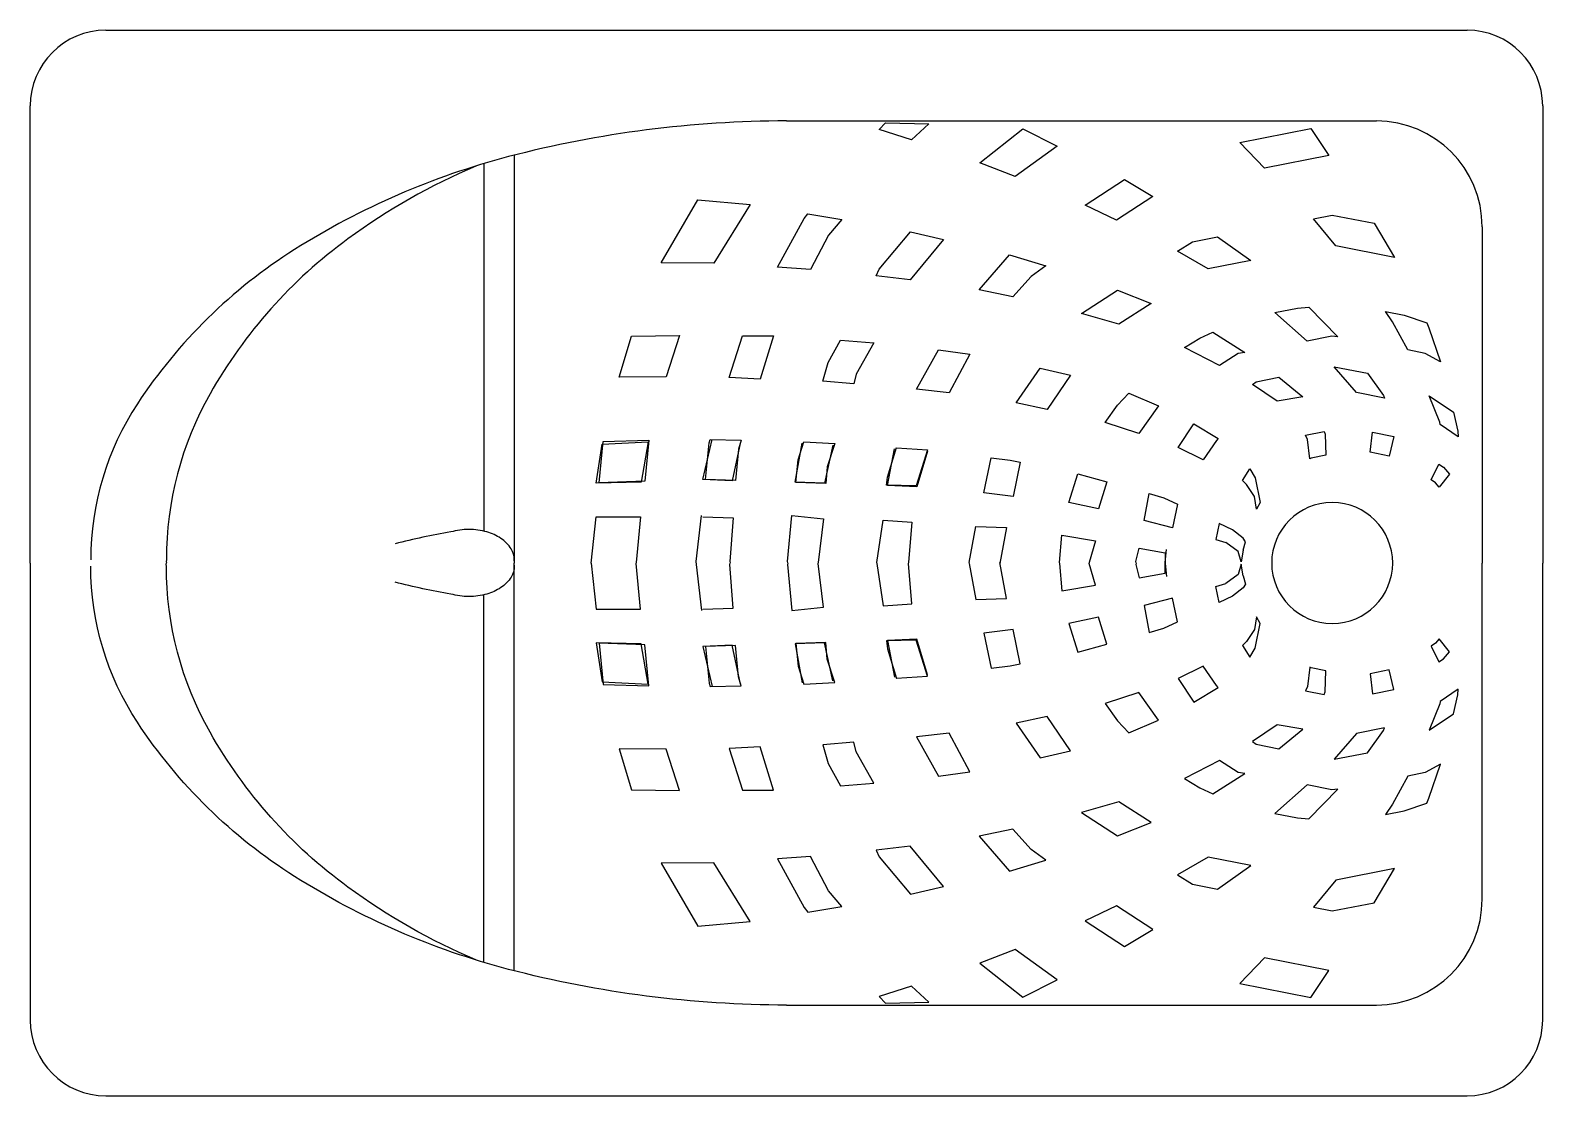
# Model space of a CAD drawing. Extents: x 0 to 100, y 0 to 70.
import ezdxf

# ---------------------------------------------------------------- set-up
doc = ezdxf.new("R2010")
doc.units = 0
doc.header["$LTSCALE"] = 50
doc.header["$MEASUREMENT"] = 0
doc.layers.get('0').update_dxf_attribs({"linetype": 'CONTINUOUS'})

msp = doc.modelspace()

# ---------------------------------------------------------------- linework, layer by layer
at = {"color": 0, "linetype": 'ByBlock'}
for p, q in [((4.92, 70.22), (94.92, 70.22)), ((-0.08, 35), (-0.08, 65.22)), ((99.92, 65.22), (99.92, 35)), ((49.92, 64.22), (88.92, 64.22)), ((29.92, 61.4), (29.92, 37.1)), ((31.92, 61.95), (31.92, 35)), ((95.92, 57.22), (95.92, 35)), ((37.73, 42.86), (40.78, 43.01)), ((40.78, 43.01), (40.31, 40.35)), ((44.38, 40.51), (45.01, 43.17)), ((46.89, 43.01), (46.34, 40.43)), ((37.34, 40.27), (37.73, 42.86)), ((50.49, 40.35), (50.96, 42.93)), ((52.99, 42.78), (52.44, 40.27)), ((56.59, 40.12), (57.06, 42.54)), ((59.25, 42.39), (58.55, 40.04)), ((40.31, 40.35), (37.34, 40.27)), ((46.34, 40.43), (44.38, 40.51)), ((52.44, 40.27), (50.49, 40.35)), ((58.55, 40.04), (56.59, 40.12)), ((68.59, 39.01), (69.18, 40.89)), ((68.59, 39.01), (69.18, 40.89)), ((69.18, 40.89), (71.1, 40.37)), ((69.18, 40.89), (71.1, 40.37)), ((71.1, 40.37), (70.54, 38.59)), ((71.1, 40.37), (70.54, 38.59)), ((70.54, 38.59), (68.59, 39.01)), ((70.54, 38.59), (68.59, 39.01)), ((37, 35), (37.33, 38.06)), ((37.33, 38.06), (40.28, 38.06)), ((40.28, 38.06), (39.99, 35.03)), ((43.95, 35.11), (44.31, 38.13)), ((44.38, 38.06), (46.39, 37.98)), ((49.99, 35.11), (50.28, 38.13)), ((50.28, 38.13), (52.37, 37.91)), ((46.39, 37.98), (46.18, 35.11)), ((52.37, 37.91), (52.01, 35.03)), ((55.89, 35.03), (56.32, 37.84)), ((56.32, 37.84), (58.2, 37.7)), ((58.2, 37.7), (57.98, 35.03)), ((62.01, 35.03), (62.44, 37.41)), ((62.44, 37.41), (64.46, 37.34)), ((64.46, 37.34), (64.03, 34.96)), ((67.98, 35.03), (68.13, 36.83)), ((68.13, 36.83), (70.36, 36.47)), ((70.36, 36.47), (69.93, 35.03)), ((79.78, 35.77), (78.97, 36.36)), ((79.78, 35.77), (78.97, 36.36)), ((-0.08, 35), (-0.08, 4.78)), ((31.92, 8.05), (31.92, 35)), ((37, 35), (37.33, 31.94)), ((39.99, 35.03), (39.99, 35.01)), ((43.96, 35.01), (43.95, 35.11)), ((46.18, 35.11), (46.19, 35.01)), ((50, 35.01), (49.99, 35.11)), ((52.01, 35.03), (52.01, 35.01)), ((55.9, 35.01), (55.89, 35.03)), ((57.98, 35.03), (57.98, 35.01)), ((62.02, 35.01), (62.01, 35.03)), ((64.46, 32.66), (64.03, 35.04)), ((67.98, 35.01), (67.98, 35.03)), ((69.93, 35.03), (69.93, 35.01)), ((73.02, 35.11), (73.24, 35.97)), ((73.04, 35.01), (73.02, 35.11)), ((73.24, 35.97), (74.96, 35.68)), ((74.96, 35.04), (75.04, 35.9)), ((74.96, 35.68), (74.96, 34.96)), ((74.96, 34.32), (74.96, 35.04)), ((79.98, 35.07), (79.78, 35.77)), ((79.98, 35.07), (79.78, 35.77)), ((80.12, 35.84), (79.98, 35.07)), ((80.12, 35.84), (79.98, 35.07)), ((95.92, 12.78), (95.92, 35)), ((99.92, 4.78), (99.92, 35)), ((39.99, 34.97), (39.99, 34.99)), ((40.28, 31.94), (39.99, 34.97)), ((43.96, 34.99), (43.95, 34.89)), ((43.95, 34.89), (44.31, 31.87)), ((46.18, 34.89), (46.19, 34.99)), ((46.39, 32.02), (46.18, 34.89)), ((50, 34.99), (49.99, 34.89)), ((49.99, 34.89), (50.28, 31.87)), ((52.01, 34.97), (52.01, 34.99)), ((52.37, 32.09), (52.01, 34.97)), ((55.9, 34.99), (55.89, 34.97)), ((55.89, 34.97), (56.32, 32.16)), ((57.98, 34.97), (57.98, 34.99)), ((58.2, 32.3), (57.98, 34.97)), ((62.02, 34.99), (62.01, 34.97)), ((62.01, 34.97), (62.44, 32.59)), ((67.98, 34.99), (67.98, 34.97)), ((67.98, 34.97), (68.13, 33.17)), ((69.93, 34.97), (69.93, 34.99)), ((70.36, 33.53), (69.93, 34.97)), ((73.04, 34.99), (73.02, 34.89)), ((73.02, 34.89), (73.24, 34.03)), ((73.24, 34.03), (74.96, 34.32)), ((74.96, 34.96), (75.04, 34.1)), ((79.78, 34.23), (78.97, 33.64)), ((79.78, 34.23), (78.97, 33.64)), ((79.98, 34.93), (79.78, 34.23)), ((79.98, 34.93), (79.78, 34.23)), ((80.12, 34.16), (79.98, 34.93)), ((80.12, 34.16), (79.98, 34.93)), ((68.13, 33.17), (70.36, 33.53)), ((29.92, 8.6), (29.92, 32.9)), ((44.38, 31.94), (46.39, 32.02)), ((50.28, 31.87), (52.37, 32.09)), ((56.32, 32.16), (58.2, 32.3)), ((62.44, 32.59), (64.46, 32.66)), ((37.33, 31.94), (40.28, 31.94)), ((70.54, 31.41), (68.59, 30.99)), ((70.54, 31.41), (68.59, 30.99)), ((71.1, 29.63), (70.54, 31.41)), ((71.1, 29.63), (70.54, 31.41)), ((68.59, 30.99), (69.18, 29.11)), ((68.59, 30.99), (69.18, 29.11)), ((40.31, 29.65), (37.34, 29.73)), ((37.34, 29.73), (37.73, 27.14)), ((40.78, 26.99), (40.31, 29.65)), ((46.34, 29.57), (44.38, 29.49)), ((44.38, 29.49), (45.01, 26.83)), ((46.89, 26.99), (46.34, 29.57)), ((52.44, 29.73), (50.49, 29.65)), ((50.49, 29.65), (50.96, 27.07)), ((52.99, 27.22), (52.44, 29.73)), ((58.55, 29.96), (56.59, 29.88)), ((56.59, 29.88), (57.06, 27.46)), ((59.25, 27.61), (58.55, 29.96)), ((69.18, 29.11), (71.1, 29.63)), ((69.18, 29.11), (71.1, 29.63)), ((37.73, 27.14), (40.78, 26.99)), ((49.92, 5.78), (88.92, 5.78)), ((4.92, -0.22), (94.92, -0.22))]:
    msp.add_line(p, q, dxfattribs=at)
for points in [[(49.92, 64.22, 0.06394), (31.55, 61.86, 0.07692), (17.4, 55.72, 0.10716), (7.01, 45.53, 0.14636), (3.92, 35.22, 0.14636)], [(29.39, 61.24, 0.05734), (20.93, 56.43, 0.1064), (11.81, 46.18, 0.1295), (8.92, 35.22, 0.1295)], [(31.92, 35.22, 0.13989), (31.72, 35.93, 0.10712), (31.04, 36.63, 0.07981), (30.12, 37.05, 0.06746), (28.92, 37.22, 0.06746), (27.73, 37.05, 0.02229), (24.04, 36.27, 0.07544)], [(8.92, 35.22, 0.00242), (8.92, 35, 0.1064)], [(8.92, 34.78, -0.00242), (8.92, 35, -0.1064)], [(31.92, 35.26, -0.01504), (31.92, 35.17, -0.10712)], [(31.92, 35.15, 0.03035), (31.92, 35.22, 0.1747)], [(31.92, 35.13, -0.02437), (31.92, 35, -0.10712)], [(31.92, 34.87, 0.02437), (31.92, 35, 0.10712)], [(49.92, 5.78, -0.06394), (31.55, 8.14, -0.07692), (17.4, 14.28, -0.10716), (7.01, 24.47, -0.14636), (3.92, 34.78, -0.14636)], [(29.39, 8.76, -0.05734), (20.93, 13.57, -0.1064), (11.81, 23.82, -0.1295), (8.92, 34.78, -0.1295)], [(31.92, 34.78, -0.13989), (31.72, 34.07, -0.10712), (31.04, 33.37, -0.07981), (30.12, 32.95, -0.06746), (28.92, 32.78, -0.06746), (27.73, 32.95, -0.02229), (24.04, 33.73, -0.07544)], [(31.92, 34.85, -0.03035), (31.92, 34.78, -0.1747)], [(31.92, 34.74, 0.01504), (31.92, 34.83, 0.10712)]]:
    msp.add_lwpolyline(points, format="xyb", dxfattribs=at)
for points in [[(56.06, 63.66), (56.47, 64.09), (59.33, 64.02), (58.18, 62.97)], [(62.7, 61.46), (65.54, 63.71), (67.81, 62.56), (65.03, 60.54)], [(79.89, 62.79), (84.59, 63.73), (85.79, 61.94), (81.53, 61.11)], [(69.67, 58.65), (72.27, 60.35), (74.14, 59.22), (71.73, 57.67)], [(44.06, 59.01), (47.53, 58.69), (45.12, 54.83), (41.63, 54.85)], [(51.34, 58.09), (53.59, 57.7), (52.7, 56.66), (51.51, 54.41), (49.33, 54.55), (51.09, 57.77)], [(84.77, 57.76), (86.01, 58), (88.77, 57.46), (90.13, 55.19), (86.25, 55.96)], [(55.86, 53.99), (56.04, 54.42), (58.13, 56.89), (60.31, 56.39), (58.1, 53.71)], [(75.78, 55.61), (76.77, 56.23), (78.42, 56.55), (80.63, 54.99), (77.81, 54.45)], [(64.67, 55.37), (67.07, 54.64), (66.1, 53.94), (64.89, 52.6), (62.67, 53.05)], [(69.43, 51.5), (71.8, 53.04), (74.03, 52.16), (71.9, 50.79)], [(82.2, 51.56), (83.7, 51.85), (84.46, 51.91), (86.38, 49.94), (85.97, 50), (84.35, 49.67)], [(89.52, 51.63), (90.75, 51.39), (92.26, 50.88), (92.4, 50.55), (93.17, 48.3), (92.14, 48.84), (91, 49.08), (89.98, 50.94)], [(39.67, 49.99), (42.84, 50.03), (41.96, 47.3), (38.86, 47.28)], [(47.01, 50.01), (49.07, 50.01), (48.19, 47.16), (46.13, 47.26)], [(76.23, 49.24), (77.26, 49.87), (78.12, 50.26), (80.22, 48.92), (79.79, 48.85), (78.56, 48.05)], [(53.49, 49.73), (55.69, 49.55), (54.53, 47.49), (54.37, 46.84), (52.33, 47.03), (52.68, 48.25)], [(59.97, 49.1), (62.04, 48.81), (60.67, 46.24), (58.52, 46.49)], [(66.7, 47.88), (68.7, 47.42), (67.16, 45.14), (65.1, 45.58)], [(80.73, 46.81), (80.98, 46.98), (82.48, 47.29), (84.06, 45.99), (82.36, 45.69)], [(86.13, 47.97), (88.33, 47.55), (89.4, 46.07), (89.46, 45.9), (87.6, 46.26)], [(71, 44.28), (71.8, 45.44), (72.56, 46.22), (74.52, 45.39), (73.22, 43.57)], [(92.41, 46.04), (94.03, 44.96), (94.31, 43.71), (94.32, 43.35), (93.13, 44.15), (93.11, 44.32)], [(75.82, 42.63), (76.86, 44.21), (78.47, 43.24), (78.35, 43.1), (77.48, 41.82)], [(37.8, 43.03), (40.82, 43.11), (40.56, 40.4), (37.54, 40.3)], [(44.87, 43.16), (46.92, 43.11), (46.74, 42.52), (46.54, 40.46), (44.56, 40.52), (44.8, 42.95)], [(51.07, 43.02), (53.11, 42.91), (52.62, 41.35), (52.52, 40.26), (50.54, 40.32), (50.69, 41.82)], [(84.23, 43.44), (85.47, 43.69), (85.53, 43.52), (85.57, 42.13), (84.62, 41.93), (84.53, 41.88), (84.37, 43.17)], [(88.67, 43.65), (90.07, 43.37), (89.76, 42.06), (88.52, 42.32)], [(63.45, 41.95), (64.72, 41.79), (65.37, 41.66), (64.91, 39.39), (62.97, 39.63)], [(80.08, 40.45), (80.56, 41.23), (80.91, 40.62), (81.24, 38.99), (81, 38.56), (80.86, 39.39), (80.34, 40.19)], [(92.54, 40.5), (93.06, 41.54), (93.37, 41.33), (93.76, 40.87), (93.08, 40.01), (92.84, 40.3)], [(73.91, 39.6), (74.86, 39.31), (75.77, 38.89), (75.45, 37.32), (73.57, 37.82)], [(73.91, 30.4), (74.86, 30.69), (75.77, 31.11), (75.45, 32.68), (73.57, 32.18)], [(80.08, 29.55), (80.56, 28.77), (80.91, 29.38), (81.24, 31.01), (81, 31.44), (80.86, 30.61), (80.34, 29.81)], [(63.45, 28.05), (64.72, 28.21), (65.37, 28.34), (64.91, 30.61), (62.97, 30.37)], [(37.8, 26.97), (40.82, 26.89), (40.56, 29.6), (37.54, 29.7)], [(44.87, 26.84), (46.92, 26.89), (46.74, 27.48), (46.54, 29.54), (44.56, 29.48), (44.8, 27.05)], [(51.07, 26.98), (53.11, 27.09), (52.62, 28.65), (52.52, 29.74), (50.54, 29.68), (50.69, 28.18)], [(92.54, 29.5), (93.06, 28.46), (93.37, 28.67), (93.76, 29.13), (93.08, 29.99), (92.84, 29.7)], [(75.82, 27.37), (76.86, 25.79), (78.47, 26.76), (78.35, 26.9), (77.48, 28.18)], [(84.23, 26.56), (85.47, 26.31), (85.53, 26.48), (85.57, 27.87), (84.62, 28.07), (84.53, 28.12), (84.37, 26.83)], [(88.67, 26.35), (90.07, 26.63), (89.76, 27.94), (88.52, 27.68)], [(71, 25.72), (71.8, 24.56), (72.56, 23.78), (74.52, 24.61), (73.22, 26.43)], [(92.41, 23.96), (94.03, 25.04), (94.31, 26.29), (94.32, 26.65), (93.13, 25.85), (93.11, 25.68)], [(66.7, 22.12), (68.7, 22.58), (67.16, 24.86), (65.1, 24.42)], [(80.73, 23.19), (80.98, 23.02), (82.48, 22.71), (84.06, 24.01), (82.36, 24.31)], [(86.13, 22.03), (88.33, 22.45), (89.4, 23.93), (89.46, 24.1), (87.6, 23.74)], [(53.49, 20.27), (55.69, 20.45), (54.53, 22.51), (54.37, 23.16), (52.33, 22.97), (52.68, 21.75)], [(59.97, 20.9), (62.04, 21.19), (60.67, 23.76), (58.52, 23.51)], [(39.67, 20.01), (42.84, 19.97), (41.96, 22.7), (38.86, 22.72)], [(47.01, 19.99), (49.07, 19.99), (48.19, 22.84), (46.13, 22.74)], [(76.23, 20.76), (77.26, 20.13), (78.12, 19.74), (80.22, 21.08), (79.79, 21.15), (78.56, 21.95)], [(89.52, 18.37), (90.75, 18.61), (92.26, 19.12), (92.4, 19.45), (93.17, 21.7), (92.14, 21.16), (91, 20.92), (89.98, 19.06)], [(82.2, 18.44), (83.7, 18.15), (84.46, 18.09), (86.38, 20.06), (85.97, 20), (84.35, 20.33)], [(69.43, 18.5), (71.8, 16.96), (74.03, 17.84), (71.9, 19.21)], [(64.67, 14.63), (67.07, 15.36), (66.1, 16.06), (64.89, 17.4), (62.67, 16.95)], [(55.86, 16.01), (56.04, 15.58), (58.13, 13.11), (60.31, 13.61), (58.1, 16.29)], [(44.06, 10.99), (47.53, 11.31), (45.12, 15.17), (41.63, 15.15)], [(51.34, 11.91), (53.59, 12.3), (52.7, 13.34), (51.51, 15.59), (49.33, 15.45), (51.09, 12.23)], [(75.78, 14.39), (76.77, 13.77), (78.42, 13.45), (80.63, 15.01), (77.81, 15.55)], [(84.77, 12.24), (86.01, 12), (88.77, 12.54), (90.13, 14.81), (86.25, 14.04)], [(69.67, 11.35), (72.27, 9.65), (74.14, 10.78), (71.73, 12.33)], [(62.7, 8.54), (65.54, 6.29), (67.81, 7.44), (65.03, 9.46)], [(79.89, 7.21), (84.59, 6.27), (85.79, 8.06), (81.53, 8.89)], [(56.06, 6.34), (56.47, 5.91), (59.33, 5.98), (58.18, 7.03)]]:
    msp.add_lwpolyline(points, close=True, dxfattribs=at)
for points in [[(57.19, 42.62), (59.24, 42.47), (58.5, 40.09), (56.54, 40.14), (56.59, 40.67), (57.19, 42.63)], [(80.12, 35.84), (80.26, 36.41), (80.12, 36.65), (79.4, 37.2), (78.53, 37.61), (78.31, 36.55), (78.97, 36.36)], [(80.12, 34.16), (80.26, 33.59), (80.12, 33.35), (79.4, 32.8), (78.53, 32.39), (78.31, 33.45), (78.97, 33.64)], [(57.19, 27.38), (59.24, 27.53), (58.5, 29.91), (56.54, 29.86), (56.59, 29.33), (57.19, 27.37)]]:
    msp.add_lwpolyline(points, dxfattribs=at)
for centre, radius, start, end in [((4.92, 65.22), 5, 90, 180), ((94.92, 65.22), 5, 0, 90), ((88.92, 57.22), 7, 0, 90), ((86, 35), 4, 0, 180), ((86, 35), 4, 180, 0), ((88.92, 12.78), 7, 270, 0), ((4.92, 4.78), 5, 180, 270), ((94.92, 4.78), 5, 270, 0)]:
    msp.add_arc(centre, radius, start, end, dxfattribs=at)

doc.saveas('drawing.dxf')
